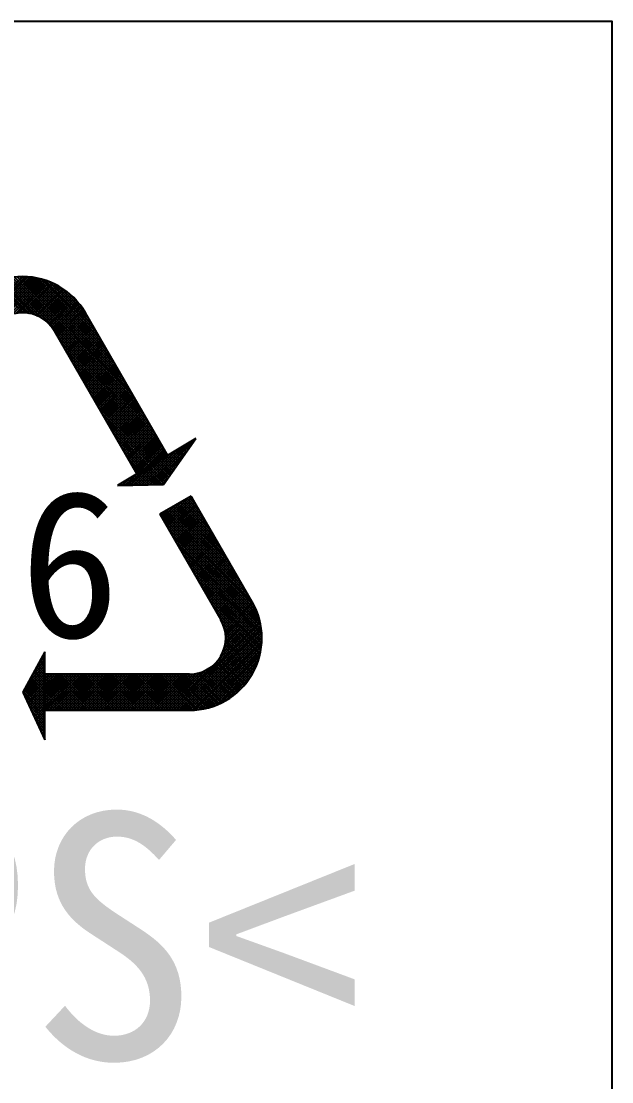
# Model space of a CAD drawing. Extents: x 641 to 1467, y 11 to 605.
# Drawn here: x 1270.3 to 1282.35, y 91.48 to 113.11 of the extents above; entities that cross this region are included whole.
import ezdxf

# ---------------------------------------------------------------- set-up
doc = ezdxf.new("R2010")
doc.units = 0
doc.header["$MEASUREMENT"] = 0
doc.layers.get('0').update_dxf_attribs({"linetype": 'CONTINUOUS'})
doc.layers.add('M21-1', color=2, linetype='CONTINUOUS')
doc.layers.add('粗实线', color=2, linetype='CONTINUOUS', lineweight=35)
doc.styles.add('宋体', font='')
doc.styles.get('宋体').set_extended_font_data('SimSun')

msp = doc.modelspace()

# ---------------------------------------------------------------- linework, layer by layer
at = {"color": 2, "linetype": 'Continuous'}
for p, q in [((1267.7858, 104.9735), (1270.6739, 107.8616)), ((1267.8612, 105.104), (1270.6276, 107.8704)), ((1267.9365, 105.2345), (1270.5807, 107.8787)), ((1268.0119, 105.365), (1270.5338, 107.887)), ((1268.0872, 105.4955), (1270.4856, 107.8939)), ((1268.1625, 105.626), (1270.4334, 107.8969)), ((1268.2379, 105.7565), (1270.3813, 107.8999)), ((1268.3132, 105.887), (1270.3292, 107.903)), ((1269.729, 107.7731), (1270.3365, 107.1655)), ((1269.7675, 107.7897), (1270.3951, 107.1621)), ((1269.806, 107.8064), (1270.4594, 107.153)), ((1269.8466, 107.8209), (1270.5313, 107.1362)), ((1269.8802, 107.0127), (1270.7163, 107.8489)), ((1269.8891, 107.8336), (1270.6169, 107.1058)), ((1269.9315, 107.8463), (1270.7329, 107.0449)), ((1269.974, 107.859), (1272.8858, 104.9472)), ((1270.0194, 107.8688), (1272.8104, 105.0777)), ((1270.0199, 107.0973), (1270.7588, 107.8362)), ((1270.0663, 107.8771), (1272.7351, 105.2082)), ((1270.1092, 107.1315), (1270.8012, 107.8235)), ((1270.1132, 107.8853), (1272.6598, 105.3387)), ((1270.1604, 107.8933), (1272.5844, 105.4692)), ((1270.1835, 107.1506), (1270.8426, 107.8097)), ((1270.2125, 107.8963), (1272.5091, 105.5997)), ((1270.2495, 107.1614), (1270.8812, 107.7931)), ((1270.2646, 107.8993), (1272.4337, 105.7302)), ((1270.3081, 107.1648), (1270.9197, 107.7765)), ((1270.3167, 107.9024), (1272.3584, 105.8607)), ((1270.3624, 107.164), (1270.9582, 107.7598)), ((1270.3739, 107.9004), (1272.283, 105.9912)), ((1270.4145, 107.1609), (1270.9961, 107.7426)), ((1270.4324, 107.897), (1272.2077, 106.1217)), ((1270.4613, 107.1526), (1271.0311, 107.7224)), ((1270.491, 107.8935), (1272.1324, 106.2522)), ((1270.5568, 107.8829), (1272.057, 106.3827)), ((1270.6237, 107.8711), (1271.9817, 106.5132)), ((1270.6947, 107.8554), (1271.9063, 106.6437)), ((1270.7734, 107.8318), (1271.831, 106.7742)), ((1270.8567, 107.8036), (1271.7556, 106.9047)), ((1270.9537, 107.7618), (1271.6803, 107.0352)), ((1270.5073, 107.1434), (1271.0661, 107.7022)), ((1270.5497, 107.1307), (1271.101, 107.682)), ((1270.5911, 107.1169), (1271.136, 107.6618)), ((1270.6296, 107.1003), (1271.1678, 107.6385)), ((1270.6673, 107.0828), (1271.1994, 107.615)), ((1270.7023, 107.0626), (1271.231, 107.5914)), ((1270.7368, 107.0421), (1271.2627, 107.5679)), ((1270.7685, 107.0185), (1271.2924, 107.5424)), ((1270.8001, 106.995), (1271.3208, 107.5157)), ((1271.0717, 107.6989), (1271.605, 107.1657)), ((1271.2441, 107.5817), (1271.4793, 107.3465)), ((1270.8287, 106.9684), (1271.3491, 107.4889)), ((1270.857, 106.9416), (1271.3775, 107.4621)), ((1270.883, 106.9125), (1271.4053, 107.4347)), ((1270.9082, 106.8825), (1271.4304, 107.4047)), ((1270.9315, 106.8507), (1271.4556, 107.3747)), ((1270.9534, 106.8174), (1271.4808, 107.3447)), ((1270.9746, 106.7834), (1271.5059, 107.3148)), ((1270.9948, 106.7485), (1271.5284, 107.2821)), ((1271.015, 106.7135), (1271.5503, 107.2488)), ((1271.0352, 106.6785), (1271.5722, 107.2155)), ((1271.0554, 106.6436), (1271.5941, 107.1823)), ((1271.0756, 106.6086), (1271.6151, 107.1481)), ((1271.0957, 106.5736), (1271.6353, 107.1132)), ((1271.1159, 106.5387), (1271.6555, 107.0782)), ((1271.1361, 106.5037), (1271.6757, 107.0432)), ((1271.1563, 106.4687), (1271.6958, 107.0083)), ((1271.1765, 106.4338), (1271.716, 106.9733)), ((1271.1967, 106.3988), (1271.7362, 106.9383)), ((1271.2169, 106.3638), (1271.7564, 106.9034)), ((1271.2371, 106.3289), (1271.7766, 106.8684)), ((1270.9399, 106.838), (1272.9611, 104.8167)), ((1271.0229, 106.6998), (1273.0365, 104.6862)), ((1271.2572, 106.2939), (1271.7968, 106.8334)), ((1271.2774, 106.2589), (1271.817, 106.7985)), ((1271.2976, 106.224), (1271.8372, 106.7635)), ((1271.3178, 106.189), (1271.8573, 106.7285)), ((1271.338, 106.154), (1271.8775, 106.6936)), ((1271.3582, 106.1191), (1271.8977, 106.6586)), ((1271.0982, 106.5693), (1273.1118, 104.5557)), ((1271.1736, 106.4388), (1273.1872, 104.4252)), ((1271.3784, 106.0841), (1271.9179, 106.6236)), ((1271.3986, 106.0491), (1271.9381, 106.5887)), ((1271.4188, 106.0142), (1271.9583, 106.5537)), ((1271.4389, 105.9792), (1271.9785, 106.5187)), ((1271.4591, 105.9442), (1271.9987, 106.4838)), ((1271.4793, 105.9093), (1272.0189, 106.4488)), ((1271.4995, 105.8743), (1272.039, 106.4138)), ((1271.2489, 106.3083), (1273.2625, 104.2947)), ((1271.5197, 105.8393), (1272.0592, 106.3789)), ((1271.5399, 105.8044), (1272.0794, 106.3439)), ((1271.5601, 105.7694), (1272.0996, 106.3089)), ((1271.5803, 105.7344), (1272.1198, 106.274)), ((1271.6004, 105.6995), (1272.14, 106.239)), ((1271.6206, 105.6645), (1272.1602, 106.204)), ((1271.3243, 106.1778), (1273.2621, 104.24)), ((1271.3996, 106.0473), (1273.2276, 104.2193)), ((1271.6408, 105.6295), (1272.1804, 106.1691)), ((1271.661, 105.5946), (1272.2005, 106.1341)), ((1271.6812, 105.5596), (1272.2207, 106.0991)), ((1271.7014, 105.5246), (1272.2409, 106.0642)), ((1271.7216, 105.4897), (1272.2611, 106.0292)), ((1271.7418, 105.4547), (1272.2813, 105.9942)), ((1271.475, 105.9168), (1273.1931, 104.1987)), ((1271.5503, 105.7863), (1273.1586, 104.178)), ((1271.762, 105.4197), (1272.3015, 105.9593)), ((1271.7821, 105.3848), (1272.3217, 105.9243)), ((1271.8023, 105.3498), (1272.3419, 105.8893)), ((1271.8225, 105.3148), (1272.3621, 105.8544)), ((1271.8427, 105.2799), (1272.3822, 105.8194)), ((1271.8629, 105.2449), (1272.4024, 105.7844)), ((1271.6256, 105.6558), (1273.1241, 104.1574)), ((1271.8831, 105.2099), (1272.4226, 105.7495)), ((1271.9033, 105.175), (1272.4428, 105.7145)), ((1271.9235, 105.14), (1272.463, 105.6795)), ((1271.9436, 105.105), (1272.4832, 105.6446)), ((1271.9638, 105.0701), (1272.5034, 105.6096)), ((1271.984, 105.0351), (1272.5236, 105.5746)), ((1271.701, 105.5253), (1273.0896, 104.1367)), ((1271.7763, 105.3948), (1273.0551, 104.1161)), ((1272.0042, 105.0001), (1272.5437, 105.5397)), ((1272.0244, 104.9652), (1272.5639, 105.5047)), ((1272.0446, 104.9302), (1272.5841, 105.4697)), ((1272.0648, 104.8952), (1272.6043, 105.4348)), ((1272.085, 104.8603), (1272.6245, 105.3998)), ((1272.1052, 104.8253), (1272.6447, 105.3648)), ((1271.8517, 105.2643), (1273.0206, 104.0954)), ((1271.927, 105.1338), (1272.9861, 104.0747)), ((1272.1253, 104.7903), (1272.6649, 105.3299)), ((1272.1455, 104.7554), (1272.6851, 105.2949)), ((1272.1657, 104.7204), (1272.7053, 105.2599)), ((1272.1859, 104.6854), (1272.7254, 105.225)), ((1272.2061, 104.6504), (1272.7456, 105.19)), ((1272.2263, 104.6155), (1272.7658, 105.155)), ((1272.2465, 104.5805), (1272.786, 105.1201)), ((1272.0024, 105.0033), (1272.9516, 104.0541)), ((1272.2667, 104.5455), (1272.8062, 105.0851)), ((1272.2868, 104.5106), (1272.8264, 105.0501)), ((1272.307, 104.4756), (1272.8466, 105.0151)), ((1272.3272, 104.4406), (1272.8668, 104.9802)), ((1272.3474, 104.4057), (1272.8869, 104.9452)), ((1272.3676, 104.3707), (1272.9071, 104.9102)), ((1272.0777, 104.8728), (1272.9171, 104.0334)), ((1272.1531, 104.7423), (1272.8826, 104.0128)), ((1272.3878, 104.3357), (1272.9273, 104.8753)), ((1272.408, 104.3008), (1272.9475, 104.8403)), ((1272.4282, 104.2658), (1272.9677, 104.8053)), ((1272.4484, 104.2308), (1272.9879, 104.7704)), ((1272.4685, 104.1959), (1273.0081, 104.7354)), ((1272.4887, 104.1609), (1273.0283, 104.7004)), ((1272.2284, 104.6118), (1272.8481, 103.9921)), ((1272.3037, 104.4813), (1272.8136, 103.9714)), ((1272.5089, 104.1259), (1273.0485, 104.6655)), ((1272.5291, 104.091), (1273.0686, 104.6305)), ((1272.5493, 104.056), (1273.0888, 104.5955)), ((1272.5695, 104.021), (1273.109, 104.5606)), ((1272.5897, 103.9861), (1273.1292, 104.5256)), ((1272.6099, 103.9511), (1273.1494, 104.4906)), ((1272.8673, 103.657), (1273.7312, 104.5209)), ((1272.9239, 103.6584), (1273.8548, 104.5893)), ((1273.6415, 104.4672), (1273.7157, 104.3931)), ((1273.676, 104.4879), (1273.7386, 104.4253)), ((1273.7105, 104.5085), (1273.7615, 104.4576)), ((1273.745, 104.5292), (1273.7843, 104.4899)), ((1273.7795, 104.5499), (1273.8072, 104.5222)), ((1273.814, 104.5705), (1273.8301, 104.5545)), ((1273.8485, 104.5912), (1273.853, 104.5868)), ((1272.3791, 104.3508), (1272.7791, 103.9508)), ((1272.63, 103.9161), (1273.1696, 104.4557)), ((1272.6502, 103.8812), (1273.1898, 104.4207)), ((1272.6975, 103.6526), (1273.3188, 104.274)), ((1272.7541, 103.6541), (1273.4563, 104.3563)), ((1272.7689, 103.9447), (1273.21, 104.3857)), ((1272.8107, 103.6555), (1273.5938, 104.4386)), ((1272.9063, 104.027), (1273.2301, 104.3508)), ((1272.9805, 103.6599), (1273.7208, 104.4002)), ((1273.0438, 104.1093), (1273.2503, 104.3158)), ((1273.1813, 104.1916), (1273.2705, 104.2808)), ((1273.2966, 104.2607), (1273.487, 104.0702)), ((1273.3311, 104.2813), (1273.5099, 104.1025)), ((1273.3656, 104.302), (1273.5328, 104.1348)), ((1273.4001, 104.3226), (1273.5556, 104.1671)), ((1273.4346, 104.3433), (1273.5785, 104.1993)), ((1273.4691, 104.3639), (1273.6014, 104.2316)), ((1273.5036, 104.3846), (1273.6242, 104.2639)), ((1273.5381, 104.4053), (1273.6471, 104.2962)), ((1273.5726, 104.4259), (1273.67, 104.3285)), ((1273.6071, 104.4466), (1273.6929, 104.3608)), ((1272.4544, 104.2203), (1272.7446, 103.9301)), ((1272.5298, 104.0898), (1272.7101, 103.9095)), ((1272.5843, 103.6497), (1273.0438, 104.1093)), ((1272.6409, 103.6512), (1273.1813, 104.1916)), ((1272.9171, 104.0334), (1273.2354, 103.7151)), ((1272.9516, 104.0541), (1273.2583, 103.7474)), ((1272.9861, 104.0747), (1273.2812, 103.7797)), ((1273.0206, 104.0954), (1273.3041, 103.8119)), ((1273.0371, 103.6613), (1273.5868, 104.211)), ((1273.0551, 104.1161), (1273.3269, 103.8442)), ((1273.0896, 104.1367), (1273.3498, 103.8765)), ((1273.1241, 104.1574), (1273.3727, 103.9088)), ((1273.1586, 104.178), (1273.3955, 103.9411)), ((1273.1931, 104.1987), (1273.4184, 103.9734)), ((1273.2276, 104.2193), (1273.4413, 104.0056)), ((1273.2621, 104.24), (1273.4642, 104.0379)), ((1272.4145, 103.6454), (1272.6314, 103.8623)), ((1272.4711, 103.6468), (1272.7689, 103.9447)), ((1272.5277, 103.6483), (1272.9063, 104.027)), ((1272.5721, 103.8268), (1272.7451, 103.6538)), ((1272.6051, 103.9593), (1272.6756, 103.8888)), ((1272.6066, 103.8475), (1272.7989, 103.6552)), ((1272.6411, 103.8682), (1272.8527, 103.6566)), ((1272.6756, 103.8888), (1272.9065, 103.658)), ((1272.7101, 103.9095), (1272.9603, 103.6593)), ((1272.7446, 103.9301), (1273.014, 103.6607)), ((1272.7791, 103.9508), (1273.0678, 103.6621)), ((1272.8136, 103.9714), (1273.1216, 103.6635)), ((1272.8481, 103.9921), (1273.1754, 103.6648)), ((1272.8826, 104.0128), (1273.2126, 103.6828)), ((1273.0937, 103.6627), (1273.4528, 104.0218)), ((1273.1503, 103.6642), (1273.3187, 103.8327)), ((1272.2962, 103.6616), (1272.3149, 103.6429)), ((1272.3012, 103.6425), (1272.3564, 103.6977)), ((1272.3306, 103.6822), (1272.3687, 103.6442)), ((1272.3579, 103.644), (1272.4939, 103.78)), ((1272.3651, 103.7029), (1272.4224, 103.6456)), ((1272.3996, 103.7236), (1272.4762, 103.647)), ((1272.4341, 103.7442), (1272.53, 103.6483)), ((1272.4686, 103.7649), (1272.5838, 103.6497)), ((1272.5031, 103.7855), (1272.6376, 103.6511)), ((1272.5376, 103.8062), (1272.6914, 103.6525)), ((1273.2155, 102.9021), (1273.7, 103.3866)), ((1273.2357, 102.8671), (1273.7752, 103.4067)), ((1273.7186, 103.3974), (1273.8653, 103.2507)), ((1273.7536, 103.4176), (1273.7899, 103.3812)), ((1273.1751, 102.972), (1273.439, 103.2359)), ((1273.1953, 102.9371), (1273.5695, 103.3113)), ((1273.2559, 102.8322), (1273.7954, 103.3717)), ((1273.2761, 102.7972), (1273.8156, 103.3367)), ((1273.2963, 102.7622), (1273.8358, 103.3018)), ((1273.3164, 102.7273), (1273.856, 103.2668)), ((1273.334, 103.1753), (1274.694, 101.8153)), ((1273.3366, 102.6923), (1273.8762, 103.2318)), ((1273.3568, 102.6573), (1273.8964, 103.1969)), ((1273.369, 103.1955), (1274.6187, 101.9458)), ((1273.4039, 103.2157), (1274.5433, 102.0763)), ((1273.4389, 103.2359), (1274.468, 102.2068)), ((1273.4739, 103.256), (1274.3927, 102.3373)), ((1273.5088, 103.2762), (1274.3173, 102.4678)), ((1273.5438, 103.2964), (1274.242, 102.5982)), ((1273.5788, 103.3166), (1274.1666, 102.7287)), ((1273.6137, 103.3368), (1274.0913, 102.8592)), ((1273.6487, 103.357), (1274.0159, 102.9897)), ((1273.6837, 103.3772), (1273.9406, 103.1202)), ((1273.1325, 103.0458), (1275.0995, 101.0789)), ((1273.1347, 103.042), (1273.178, 103.0853)), ((1273.1549, 103.007), (1273.3085, 103.1606)), ((1273.1592, 103.0744), (1275.0545, 101.179)), ((1273.1941, 103.0945), (1274.9954, 101.2933)), ((1273.2291, 103.1147), (1274.9201, 101.4238)), ((1273.2641, 103.1349), (1274.8447, 101.5543)), ((1273.299, 103.1551), (1274.7694, 101.6848)), ((1273.377, 102.6224), (1273.9165, 103.1619)), ((1273.3972, 102.5874), (1273.9367, 103.1269)), ((1273.4174, 102.5524), (1273.9569, 103.092)), ((1273.4376, 102.5175), (1273.9771, 103.057)), ((1273.4578, 102.4825), (1273.9973, 103.022)), ((1273.4779, 102.4475), (1274.0175, 102.9871)), ((1273.4981, 102.4126), (1274.0377, 102.9521)), ((1273.2079, 102.9153), (1275.131, 100.9922)), ((1273.2832, 102.7848), (1275.1542, 100.9139)), ((1273.5183, 102.3776), (1274.0579, 102.9171)), ((1273.5385, 102.3426), (1274.078, 102.8822)), ((1273.5587, 102.3077), (1274.0982, 102.8472)), ((1273.5789, 102.2727), (1274.1184, 102.8122)), ((1273.5991, 102.2377), (1274.1386, 102.7773)), ((1273.6193, 102.2028), (1274.1588, 102.7423)), ((1273.3585, 102.6543), (1275.1713, 100.8416)), ((1273.4339, 102.5238), (1275.1857, 100.772)), ((1273.6395, 102.1678), (1274.179, 102.7073)), ((1273.6596, 102.1328), (1274.1992, 102.6724)), ((1273.6798, 102.0979), (1274.2194, 102.6374)), ((1273.7, 102.0629), (1274.2396, 102.6024)), ((1273.7202, 102.0279), (1274.2597, 102.5675)), ((1273.7404, 101.993), (1274.2799, 102.5325)), ((1273.5092, 102.3933), (1275.193, 100.7096)), ((1273.7606, 101.958), (1274.3001, 102.4975)), ((1273.7808, 101.923), (1274.3203, 102.4626)), ((1273.801, 101.8881), (1274.3405, 102.4276)), ((1273.8211, 101.8531), (1274.3607, 102.3926)), ((1273.8413, 101.8181), (1274.3809, 102.3577)), ((1273.8615, 101.7832), (1274.4011, 102.3227)), ((1273.5846, 102.2628), (1275.2003, 100.6471)), ((1273.6599, 102.1324), (1275.2036, 100.5887)), ((1273.8817, 101.7482), (1274.4212, 102.2877)), ((1273.9019, 101.7132), (1274.4414, 102.2528)), ((1273.9221, 101.6783), (1274.4616, 102.2178)), ((1273.9423, 101.6433), (1274.4818, 102.1828)), ((1273.9625, 101.6083), (1274.502, 102.1479)), ((1273.9827, 101.5734), (1274.5222, 102.1129)), ((1273.7353, 102.0019), (1275.2036, 100.5335)), ((1273.8106, 101.8714), (1275.2036, 100.4784)), ((1274.0028, 101.5384), (1274.5424, 102.0779)), ((1274.023, 101.5034), (1274.5626, 102.043)), ((1274.0432, 101.4685), (1274.5828, 102.008)), ((1274.0634, 101.4335), (1274.6029, 101.973)), ((1274.0836, 101.3985), (1274.6231, 101.9381)), ((1274.1038, 101.3636), (1274.6433, 101.9031)), ((1273.8859, 101.7409), (1275.201, 100.4258)), ((1274.124, 101.3286), (1274.6635, 101.8681)), ((1274.1442, 101.2936), (1274.6837, 101.8332)), ((1274.1643, 101.2587), (1274.7039, 101.7982)), ((1274.1845, 101.2237), (1274.7241, 101.7632)), ((1274.2047, 101.1887), (1274.7443, 101.7283)), ((1274.2249, 101.1538), (1274.7644, 101.6933)), ((1274.2451, 101.1188), (1274.7846, 101.6583)), ((1273.9613, 101.6104), (1275.1952, 100.3764)), ((1274.0366, 101.4799), (1275.1895, 100.327)), ((1274.2653, 101.0838), (1274.8048, 101.6234)), ((1274.2855, 101.0489), (1274.825, 101.5884)), ((1274.3057, 101.0139), (1274.8452, 101.5534)), ((1274.3259, 100.9789), (1274.8654, 101.5185)), ((1274.346, 100.944), (1274.8856, 101.4835)), ((1274.3662, 100.909), (1274.9058, 101.4485)), ((1274.112, 101.3494), (1275.1837, 100.2777)), ((1274.385, 100.8726), (1274.926, 101.4136)), ((1274.4035, 100.8359), (1274.9461, 101.3786)), ((1274.4192, 100.7965), (1274.9663, 101.3436)), ((1274.434, 100.7561), (1274.9865, 101.3087)), ((1274.4457, 100.7127), (1275.0067, 101.2737)), ((1274.4563, 100.6681), (1275.0253, 101.2371)), ((1274.1873, 101.2189), (1275.1731, 100.233)), ((1274.2627, 101.0884), (1275.1626, 100.1885)), ((1274.4363, 100.3172), (1275.1258, 101.0067)), ((1274.4543, 100.3903), (1275.111, 101.0471)), ((1274.4628, 100.6194), (1275.0437, 101.2004)), ((1274.4636, 100.4548), (1275.0963, 101.0875)), ((1274.4678, 100.5693), (1275.0622, 101.1637)), ((1274.4678, 100.5142), (1275.0806, 101.127)), ((1273.344, 99.0594), (1275.1626, 100.8781)), ((1273.3991, 99.0594), (1275.1732, 100.8335)), ((1273.4543, 99.0594), (1275.1837, 100.7889)), ((1274.3241, 100.0947), (1275.1521, 100.9227)), ((1274.338, 100.9579), (1275.152, 100.1439)), ((1274.4017, 100.2274), (1275.1405, 100.9662)), ((1274.4021, 100.8386), (1275.1404, 100.1003)), ((1273.5094, 99.0594), (1275.1895, 100.7395)), ((1273.5646, 99.0594), (1275.1953, 100.6901)), ((1273.6197, 99.0594), (1275.201, 100.6407)), ((1273.6749, 99.0594), (1275.2036, 100.5881)), ((1274.4365, 100.749), (1275.1257, 100.0599)), ((1274.4544, 100.676), (1275.1109, 100.0195)), ((1274.4637, 100.6116), (1275.0962, 99.979)), ((1273.73, 99.0594), (1275.2036, 100.5329)), ((1273.7885, 99.0627), (1275.2036, 100.4778)), ((1273.8471, 99.0661), (1275.2002, 100.4193)), ((1273.906, 99.0699), (1275.1929, 100.3568)), ((1274.4562, 100.3984), (1275.0252, 99.8295)), ((1274.4627, 100.4471), (1275.0436, 99.8662)), ((1274.4678, 100.5523), (1275.0805, 99.9396)), ((1274.4678, 100.4971), (1275.0621, 99.9029)), ((1270.6991, 100.1099), (1270.7763, 100.1871)), ((1270.7253, 100.1581), (1270.7763, 100.1072)), ((1270.7447, 100.1939), (1270.7763, 100.1623)), ((1270.7642, 100.2296), (1270.7763, 100.2175)), ((1270.7648, 100.2308), (1270.7763, 100.2423)), ((1273.9729, 99.0817), (1275.1856, 100.2944)), ((1274.0399, 99.0935), (1275.1712, 100.2247)), ((1274.113, 99.1114), (1275.154, 100.1525)), ((1274.3657, 100.158), (1274.8944, 99.6293)), ((1274.3849, 100.194), (1274.9189, 99.66)), ((1274.4033, 100.2307), (1274.9407, 99.6933)), ((1274.4191, 100.27), (1274.9626, 99.7265)), ((1274.4339, 100.3105), (1274.9845, 99.7598)), ((1274.4456, 100.3539), (1275.0064, 99.7931)), ((1270.4361, 99.6263), (1270.7763, 99.9665)), ((1270.5019, 99.7472), (1270.7763, 100.0217)), ((1270.5676, 99.8681), (1270.7763, 100.0768)), ((1270.6087, 99.9438), (1270.7763, 99.7762)), ((1270.6282, 99.9795), (1270.7763, 99.8314)), ((1270.6333, 99.989), (1270.7763, 100.132)), ((1270.6476, 100.0152), (1270.7763, 99.8865)), ((1270.667, 100.051), (1270.7763, 99.9417)), ((1270.6865, 100.0867), (1270.7763, 99.9969)), ((1270.7059, 100.1224), (1270.7763, 100.052)), ((1273.2888, 99.0594), (1274.1763, 99.9469)), ((1274.1529, 99.9295), (1274.6788, 99.4037)), ((1274.1846, 99.9531), (1274.7072, 99.4304)), ((1274.1917, 99.135), (1275.1308, 100.0741)), ((1274.2151, 99.9777), (1274.7356, 99.4572)), ((1274.2435, 100.0044), (1274.764, 99.4839)), ((1274.2714, 100.0316), (1274.7924, 99.5107)), ((1274.2784, 99.1665), (1275.0993, 99.9874)), ((1274.2966, 100.0616), (1274.8189, 99.5394)), ((1274.3218, 100.0916), (1274.844, 99.5694)), ((1274.3438, 100.1247), (1274.8692, 99.5993)), ((1270.3344, 99.4143), (1270.7763, 99.8562)), ((1270.3518, 99.3766), (1270.7763, 99.801)), ((1270.3692, 99.3388), (1270.7763, 99.7459)), ((1270.3704, 99.5054), (1270.7763, 99.9114)), ((1270.4922, 99.7294), (1270.7763, 99.4453)), ((1270.5116, 99.7651), (1270.7763, 99.5005)), ((1270.531, 99.8009), (1270.7763, 99.5556)), ((1270.5505, 99.8366), (1270.7763, 99.6108)), ((1270.5699, 99.8723), (1270.7763, 99.6659)), ((1270.5893, 99.9081), (1270.7763, 99.7211)), ((1270.7763, 99.084), (1271.4887, 99.7964)), ((1270.7763, 99.1392), (1271.4335, 99.7964)), ((1270.7763, 99.1943), (1271.3784, 99.7964)), ((1270.7763, 99.2495), (1271.3232, 99.7964)), ((1270.7763, 99.3046), (1271.2681, 99.7964)), ((1270.7763, 99.3598), (1271.2129, 99.7964)), ((1270.7763, 99.415), (1271.1578, 99.7964)), ((1270.7763, 99.4701), (1271.1026, 99.7964)), ((1270.7763, 99.5253), (1271.0474, 99.7964)), ((1270.7763, 99.5804), (1270.9923, 99.7964)), ((1270.7763, 99.6356), (1270.9371, 99.7964)), ((1270.7763, 99.6907), (1270.882, 99.7964)), ((1270.7763, 99.7459), (1270.8268, 99.7964)), ((1270.7763, 99.7762), (1271.4931, 99.0594)), ((1270.7763, 99.7211), (1271.438, 99.0594)), ((1270.8068, 99.0594), (1271.5438, 99.7964)), ((1270.8113, 99.7964), (1271.5483, 99.0594)), ((1270.862, 99.0594), (1271.599, 99.7964)), ((1270.8664, 99.7964), (1271.6035, 99.0594)), ((1270.9171, 99.0594), (1271.6541, 99.7964)), ((1270.9216, 99.7964), (1271.6586, 99.0594)), ((1270.9723, 99.0594), (1271.7093, 99.7964)), ((1270.9767, 99.7964), (1271.7138, 99.0594)), ((1271.0274, 99.0594), (1271.7645, 99.7964)), ((1271.0319, 99.7964), (1271.7689, 99.0594)), ((1271.0826, 99.0594), (1271.8196, 99.7964)), ((1271.0871, 99.7964), (1271.8241, 99.0594)), ((1271.1378, 99.0594), (1271.8748, 99.7964)), ((1271.1422, 99.7964), (1271.8792, 99.0594)), ((1271.1929, 99.0594), (1271.9299, 99.7964)), ((1271.1974, 99.7964), (1271.9344, 99.0594)), ((1271.2481, 99.0594), (1271.9851, 99.7964)), ((1271.2525, 99.7964), (1271.9895, 99.0594)), ((1271.3032, 99.0594), (1272.0402, 99.7964)), ((1271.3077, 99.7964), (1272.0447, 99.0594)), ((1271.3584, 99.0594), (1272.0954, 99.7964)), ((1271.3628, 99.7964), (1272.0999, 99.0594)), ((1271.4135, 99.0594), (1272.1505, 99.7964)), ((1271.418, 99.7964), (1272.155, 99.0594)), ((1271.4687, 99.0594), (1272.2057, 99.7964)), ((1271.4731, 99.7964), (1272.2102, 99.0594)), ((1271.5238, 99.0594), (1272.2609, 99.7964)), ((1271.5283, 99.7964), (1272.2653, 99.0594)), ((1271.579, 99.0594), (1272.316, 99.7964)), ((1271.5835, 99.7964), (1272.3205, 99.0594)), ((1271.6341, 99.0594), (1272.3712, 99.7964)), ((1271.6386, 99.7964), (1272.3756, 99.0594)), ((1271.6893, 99.0594), (1272.4263, 99.7964)), ((1271.6938, 99.7964), (1272.4308, 99.0594)), ((1271.7445, 99.0594), (1272.4815, 99.7964)), ((1271.7489, 99.7964), (1272.4859, 99.0594)), ((1271.7996, 99.0594), (1272.5366, 99.7964)), ((1271.8041, 99.7964), (1272.5411, 99.0594)), ((1271.8548, 99.0594), (1272.5918, 99.7964)), ((1271.8592, 99.7964), (1272.5962, 99.0594)), ((1271.9099, 99.0594), (1272.6469, 99.7964)), ((1271.9144, 99.7964), (1272.6514, 99.0594)), ((1271.9651, 99.0594), (1272.7021, 99.7964)), ((1271.9695, 99.7964), (1272.7066, 99.0594)), ((1272.0202, 99.0594), (1272.7573, 99.7964)), ((1272.0247, 99.7964), (1272.7617, 99.0594)), ((1272.0754, 99.0594), (1272.8124, 99.7964)), ((1272.0798, 99.7964), (1272.8169, 99.0594)), ((1272.1305, 99.0594), (1272.8676, 99.7964)), ((1272.135, 99.7964), (1272.872, 99.0594)), ((1272.1857, 99.0594), (1272.9227, 99.7964)), ((1272.1902, 99.7964), (1272.9272, 99.0594)), ((1272.2409, 99.0594), (1272.9779, 99.7964)), ((1272.2453, 99.7964), (1272.9823, 99.0594)), ((1272.296, 99.0594), (1273.033, 99.7964)), ((1272.3005, 99.7964), (1273.0375, 99.0594)), ((1272.3512, 99.0594), (1273.0882, 99.7964)), ((1272.3556, 99.7964), (1273.0926, 99.0594)), ((1272.4063, 99.0594), (1273.1433, 99.7964)), ((1272.4108, 99.7964), (1273.1478, 99.0594)), ((1272.4615, 99.0594), (1273.1985, 99.7964)), ((1272.4659, 99.7964), (1273.203, 99.0594)), ((1272.5166, 99.0594), (1273.2536, 99.7964)), ((1272.5211, 99.7964), (1273.2581, 99.0594)), ((1272.5718, 99.0594), (1273.3088, 99.7964)), ((1272.5762, 99.7964), (1273.3133, 99.0594)), ((1272.6269, 99.0594), (1273.364, 99.7964)), ((1272.6314, 99.7964), (1273.3684, 99.0594)), ((1272.6821, 99.0594), (1273.4191, 99.7964)), ((1272.6866, 99.7964), (1273.4236, 99.0594)), ((1272.7372, 99.0594), (1273.4743, 99.7964)), ((1272.7417, 99.7964), (1273.4787, 99.0594)), ((1272.7924, 99.0594), (1273.5294, 99.7964)), ((1272.7969, 99.7964), (1273.5339, 99.0594)), ((1272.8476, 99.0594), (1273.5846, 99.7964)), ((1272.852, 99.7964), (1273.589, 99.0594)), ((1272.9027, 99.0594), (1273.6397, 99.7964)), ((1272.9072, 99.7964), (1273.6442, 99.0594)), ((1272.9579, 99.0594), (1273.6949, 99.7964)), ((1272.9623, 99.7964), (1273.6993, 99.0594)), ((1273.013, 99.0594), (1273.7512, 99.7975)), ((1273.0175, 99.7964), (1273.7533, 99.0606)), ((1273.0682, 99.0594), (1273.8097, 99.8009)), ((1273.0726, 99.7964), (1273.8054, 99.0637)), ((1273.1233, 99.0594), (1273.8756, 99.8116)), ((1273.1278, 99.7964), (1273.8575, 99.0667)), ((1273.1785, 99.0594), (1273.9496, 99.8305)), ((1273.183, 99.7964), (1273.909, 99.0704)), ((1273.2336, 99.0594), (1274.0386, 99.8644)), ((1273.2381, 99.7964), (1273.9559, 99.0787)), ((1273.2933, 99.7964), (1274.0028, 99.0869)), ((1273.3484, 99.7964), (1274.0496, 99.0952)), ((1273.4036, 99.7964), (1274.0942, 99.1058)), ((1273.4587, 99.7964), (1274.1366, 99.1185)), ((1273.5139, 99.7964), (1274.1791, 99.1312)), ((1273.569, 99.7964), (1274.2215, 99.1439)), ((1273.6242, 99.7964), (1274.2614, 99.1592)), ((1273.6793, 99.7964), (1274.3, 99.1758)), ((1273.7344, 99.7965), (1274.3385, 99.1924)), ((1273.7865, 99.7996), (1274.377, 99.209)), ((1273.8365, 99.8047), (1274.4135, 99.2277)), ((1273.8834, 99.813), (1274.4485, 99.2479)), ((1273.9276, 99.8239), (1274.4835, 99.2681)), ((1273.97, 99.8366), (1274.5184, 99.2883)), ((1274.0099, 99.852), (1274.5523, 99.3095)), ((1274.0484, 99.8686), (1274.5839, 99.3331)), ((1274.0847, 99.8874), (1274.6155, 99.3566)), ((1274.1197, 99.9076), (1274.6472, 99.3802)), ((1274.3754, 99.2083), (1275.0541, 99.8871)), ((1274.4996, 99.2774), (1274.9893, 99.7671)), ((1270.3756, 99.5151), (1270.7763, 99.1144)), ((1270.3866, 99.301), (1270.7763, 99.6907)), ((1270.395, 99.5508), (1270.7763, 99.1695)), ((1270.4039, 99.2632), (1270.7763, 99.6356)), ((1270.4145, 99.5865), (1270.7763, 99.2247)), ((1270.4213, 99.2254), (1270.7763, 99.5804)), ((1270.4339, 99.6222), (1270.7763, 99.2798)), ((1270.4387, 99.1876), (1270.7763, 99.5253)), ((1270.4533, 99.658), (1270.7763, 99.335)), ((1270.4728, 99.6937), (1270.7763, 99.3901)), ((1270.7763, 99.6659), (1271.3828, 99.0594)), ((1270.7763, 99.6108), (1271.3277, 99.0594)), ((1270.7763, 99.5556), (1271.2725, 99.0594)), ((1270.7763, 99.5005), (1271.2174, 99.0594)), ((1274.7165, 99.4391), (1274.8301, 99.5527)), ((1270.3368, 99.4436), (1270.7763, 99.0041)), ((1270.3545, 99.3707), (1270.7763, 98.9489)), ((1270.3562, 99.4793), (1270.7763, 99.0592)), ((1270.456, 99.1498), (1270.7763, 99.4701)), ((1270.4734, 99.112), (1270.7763, 99.415)), ((1270.4908, 99.0743), (1270.7763, 99.3598)), ((1270.5081, 99.0365), (1270.7763, 99.3046)), ((1270.7763, 99.4453), (1271.1622, 99.0594)), ((1270.7763, 99.3901), (1271.1071, 99.0594)), ((1270.7763, 99.335), (1271.0519, 99.0594)), ((1270.7763, 99.2798), (1270.9967, 99.0594)), ((1270.4014, 99.2686), (1270.7763, 98.8938)), ((1270.4483, 99.1666), (1270.7763, 98.8386)), ((1270.4952, 99.0645), (1270.7763, 98.7834)), ((1270.5255, 98.9987), (1270.7763, 99.2495)), ((1270.5429, 98.9609), (1270.7763, 99.1943)), ((1270.5602, 98.9231), (1270.7763, 99.1392)), ((1270.5776, 98.8853), (1270.7763, 99.084)), ((1270.7763, 99.2247), (1270.9416, 99.0594)), ((1270.7763, 99.1695), (1270.8864, 99.0594)), ((1270.7763, 99.1144), (1270.8313, 99.0594)), ((1270.5422, 98.9624), (1270.7763, 98.7283)), ((1270.5891, 98.8604), (1270.7763, 98.6731)), ((1270.595, 98.8475), (1270.7763, 99.0289)), ((1270.6123, 98.8098), (1270.7763, 98.9737)), ((1270.6297, 98.772), (1270.7763, 98.9186)), ((1270.6471, 98.7342), (1270.7763, 98.8634)), ((1270.636, 98.7583), (1270.7763, 98.618)), ((1270.6644, 98.6964), (1270.7763, 98.8082)), ((1270.6818, 98.6586), (1270.7763, 98.7531)), ((1270.6829, 98.6562), (1270.7763, 98.5628)), ((1270.6992, 98.6208), (1270.7763, 98.6979)), ((1270.7165, 98.583), (1270.7763, 98.6428)), ((1270.7298, 98.5541), (1270.7763, 98.5077)), ((1270.7339, 98.5452), (1270.7763, 98.5876)), ((1270.7513, 98.5075), (1270.7763, 98.5325)), ((1270.7687, 98.4697), (1270.7763, 98.4773))]:
    msp.add_line(p, q, dxfattribs=at)
at = {"color": 7, "linetype": 'Continuous'}
for p, q in [((1273.2859, 104.2542), (1271.6048, 107.166)), ((1270.9665, 106.7975), (1272.6535, 103.8756)), ((1273.8617, 104.599), (1272.2626, 103.6415)), ((1273.2003, 103.6655), (1273.8617, 104.599)), ((1272.6535, 103.8756), (1273.2859, 104.2542)), ((1272.2626, 103.6415), (1273.2003, 103.6655)), ((1273.7651, 103.4242), (1273.1268, 103.0557)), ((1275.0086, 101.2704), (1273.7651, 103.4242)), ((1273.1268, 103.0557), (1274.3703, 100.9019)), ((1270.7763, 100.2519), (1270.3282, 99.4279)), ((1270.7763, 98.453), (1270.7763, 100.2519)), ((1273.732, 99.7964), (1270.7763, 99.7964)), ((1270.7763, 99.7964), (1270.7763, 99.0594)), ((1270.3282, 99.4279), (1270.7763, 98.453)), ((1270.7763, 99.0594), (1273.732, 99.0594))]:
    msp.add_line(p, q, dxfattribs=at)
for centre, radius, start, end in [((1270.3282, 106.429), 1.474, 30, 150), ((1270.3282, 106.429), 0.737, 30, 150), ((1273.732, 100.5334), 1.474, 270, 30), ((1273.732, 100.5334), 0.737, 270, 30)]:
    msp.add_arc(centre, radius, start, end, dxfattribs=at)
at = {"layer": 'M21-1', "color": 1}
msp.add_lwpolyline([(1258.9155, 113.1111), (1282.3475, 113.1111), (1282.3475, 85.6958), (1258.9155, 85.6958)], close=True, dxfattribs=at)

# ---------------------------------------------------------------- texts
at = {"layer": '粗实线', "color": 2, "style": '宋体'}
for s, height, p in [('06', 3, (1268.2243, 100.5447)), ('>PS<', 5, (1263.6728, 91.9522))]:
    msp.add_text(s, height=height, dxfattribs=at).set_placement(p)

doc.saveas('drawing.dxf')
